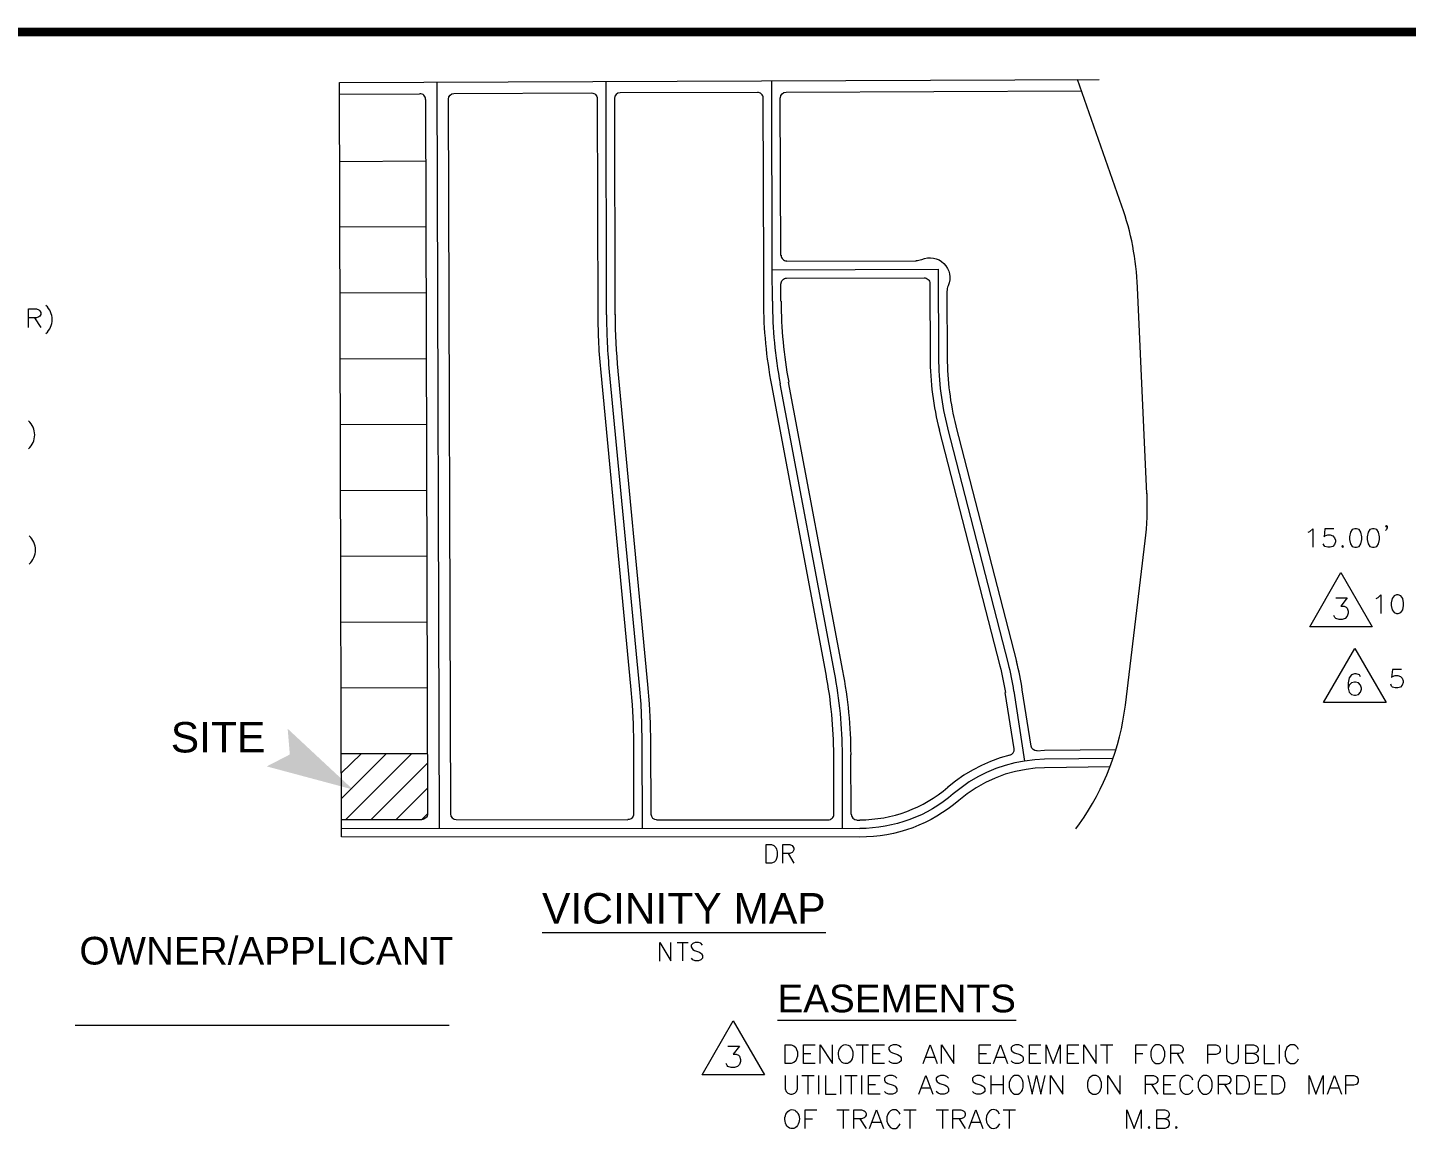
# Model space of a CAD drawing. Header units: millimetres. Extents: x -419 to 20046, y -14642 to 2638.
# Drawn here: x 20.24 to 26.22, y 18.68 to 23.52 of the extents above; entities that cross this region are included whole.
import ezdxf

# ---------------------------------------------------------------- set-up
doc = ezdxf.new("R2010")
doc.units = ezdxf.units.MM
for name, color, linetype in [('PDF11_---- NOTES', 7, 'Continuous'), ('PDF11_----TB01', 7, 'Continuous'), ('PDF11_----TX03-B', 7, 'Continuous'), ('PDF11_----xr', 7, 'Continuous'), ('PDF11_24x36$-$Yucca$Valley$TB$CUP$----TB02', 7, 'Continuous'), ('PDF11_EXTO$-Misc$Utilities', 7, 'Continuous'), ('PDF11_EXTO$-VICMAP', 7, 'Continuous'), ('PDF11_TEXT', 7, 'Continuous'), ('PDF11_VICINITY MAP', 7, 'Continuous')]:
    doc.layers.add(name, color=color, linetype=linetype)
doc.styles.add('PDF Arial', font='arial.ttf')

msp = doc.modelspace()

# ---------------------------------------------------------------- linework, layer by layer
at = {"layer": 'PDF11_---- NOTES', "lineweight": 20}
for points in [[(20.2433, 22.2193), (20.2433, 22.2993), (20.2775, 22.2993), (20.2883, 22.2951), (20.2925, 22.2918), (20.2966, 22.2843), (20.2966, 22.2759), (20.2925, 22.2684), (20.2883, 22.2651), (20.2775, 22.2609), (20.2433, 22.2609)], [(20.27, 22.2609), (20.2966, 22.2193)], [(22.4693, 19.5957), (23.6986, 19.5957)], [(20.4458, 19.194), (22.0668, 19.194)], [(23.4894, 19.2149), (24.5236, 19.2149)], [(23.6527, 19.0282), (23.6027, 19.0282), (23.6027, 19.1082), (23.6527, 19.1082)], [(23.6027, 19.0707), (23.6336, 19.0707)], [(23.6752, 19.0282), (23.6752, 19.1082), (23.7286, 19.0282), (23.7286, 19.1082)], [(23.8311, 19.1082), (23.8844, 19.1082)], [(23.8577, 19.1082), (23.8577, 19.0282)], [(23.9536, 19.0282), (23.9036, 19.0282), (23.9036, 19.1082), (23.9536, 19.1082)], [(23.9036, 19.0707), (23.9344, 19.0707)], [(24.0261, 19.0974), (24.0178, 19.1049), (24.0069, 19.1082), (23.9911, 19.1082), (23.9803, 19.1049), (23.9728, 19.0974), (23.9728, 19.089), (23.9761, 19.0815), (23.9803, 19.0782), (23.9878, 19.074), (24.0103, 19.0665), (24.0178, 19.0624), (24.0219, 19.059), (24.0261, 19.0515), (24.0261, 19.0399), (24.0178, 19.0324), (24.0069, 19.0282), (23.9911, 19.0282), (23.9803, 19.0324), (23.9728, 19.0399)], [(24.1211, 19.0282), (24.1511, 19.1082), (24.1819, 19.0282)], [(24.2011, 19.0282), (24.2011, 19.1082), (24.2544, 19.0282), (24.2544, 19.1082)], [(24.4145, 19.0282), (24.3644, 19.0282), (24.3644, 19.1082), (24.4145, 19.1082)], [(24.3644, 19.0707), (24.3953, 19.0707)], [(24.4261, 19.0282), (24.4561, 19.1082), (24.487, 19.0282)], [(24.5553, 19.0974), (24.5478, 19.1049), (24.5361, 19.1082), (24.5211, 19.1082), (24.5095, 19.1049), (24.502, 19.0974), (24.502, 19.089), (24.5061, 19.0815), (24.5095, 19.0782), (24.517, 19.074), (24.5403, 19.0665), (24.5478, 19.0624), (24.5511, 19.059), (24.5553, 19.0515), (24.5553, 19.0399), (24.5478, 19.0324), (24.5361, 19.0282), (24.5211, 19.0282), (24.5095, 19.0324), (24.502, 19.0399)], [(24.6311, 19.0282), (24.582, 19.0282), (24.582, 19.1082), (24.6311, 19.1082)], [(24.582, 19.0707), (24.6128, 19.0707)], [(24.6545, 19.0282), (24.6545, 19.1082), (24.6845, 19.0282), (24.7153, 19.1082), (24.7153, 19.0282)], [(24.7953, 19.0282), (24.7461, 19.0282), (24.7461, 19.1082), (24.7953, 19.1082)], [(24.7461, 19.0707), (24.7761, 19.0707)], [(24.8178, 19.0282), (24.8178, 19.1082), (24.8712, 19.0282), (24.8712, 19.1082)], [(24.8903, 19.1082), (24.9437, 19.1082)], [(24.917, 19.1082), (24.917, 19.0282)], [(25.0428, 19.0282), (25.0428, 19.1082), (25.0928, 19.1082)], [(25.0428, 19.0707), (25.0737, 19.0707)], [(25.1953, 19.0282), (25.1953, 19.1082), (25.2295, 19.1082), (25.2412, 19.1049), (25.2445, 19.1007), (25.2487, 19.0932), (25.2487, 19.0857), (25.2445, 19.0782), (25.2412, 19.074), (25.2295, 19.0707), (25.1953, 19.0707)], [(25.222, 19.0707), (25.2487, 19.0282)], [(25.3554, 19.0282), (25.3554, 19.1082), (25.3895, 19.1082), (25.4012, 19.1049), (25.4045, 19.1007), (25.4087, 19.0932), (25.4087, 19.0815), (25.4045, 19.074), (25.4012, 19.0707), (25.3895, 19.0665), (25.3554, 19.0665)], [(25.4354, 19.1082), (25.4354, 19.0515), (25.4395, 19.0399), (25.447, 19.0324), (25.4579, 19.0282), (25.4662, 19.0282), (25.477, 19.0324), (25.4845, 19.0399), (25.4887, 19.0515), (25.4887, 19.1082)], [(25.5537, 19.0707), (25.5645, 19.0665), (25.5687, 19.0624), (25.5729, 19.0549), (25.5729, 19.044), (25.5687, 19.0357), (25.5645, 19.0324), (25.5537, 19.0282), (25.5195, 19.0282), (25.5195, 19.1082), (25.5537, 19.1082), (25.5645, 19.1049), (25.5687, 19.1007), (25.5729, 19.0932), (25.5729, 19.0857), (25.5687, 19.0782), (25.5645, 19.074), (25.5537, 19.0707), (25.5195, 19.0707)], [(25.5995, 19.1082), (25.5995, 19.0282), (25.6446, 19.0282)], [(25.6637, 19.1082), (25.6637, 19.0282)], [(25.7479, 19.089), (25.7437, 19.0974), (25.7362, 19.1049), (25.7287, 19.1082), (25.7137, 19.1082), (25.7062, 19.1049), (25.6979, 19.0974), (25.6946, 19.089), (25.6904, 19.0782), (25.6904, 19.059), (25.6946, 19.0474), (25.6979, 19.0399), (25.7062, 19.0324), (25.7137, 19.0282), (25.7287, 19.0282), (25.7362, 19.0324), (25.7437, 19.0399), (25.7479, 19.0474)], [(24.1328, 19.0549), (24.1703, 19.0549)], [(24.437, 19.0549), (24.4753, 19.0549)], [(23.5227, 18.9749), (23.5227, 18.9182), (23.5269, 18.9065), (23.5344, 18.899), (23.5461, 18.8948), (23.5536, 18.8948), (23.5644, 18.899), (23.5727, 18.9065), (23.5761, 18.9182), (23.5761, 18.9749)], [(23.5952, 18.9749), (23.6486, 18.9749)], [(23.6219, 18.9749), (23.6219, 18.8948)], [(23.6677, 18.9749), (23.6677, 18.8948)], [(23.6977, 18.9749), (23.6977, 18.8948), (23.7436, 18.8948)], [(23.7627, 18.9749), (23.7627, 18.8948)], [(23.7819, 18.9749), (23.8352, 18.9749)], [(23.8086, 18.9749), (23.8086, 18.8948)], [(23.8544, 18.9749), (23.8544, 18.8948)], [(23.9344, 18.8948), (23.8844, 18.8948), (23.8844, 18.9749), (23.9344, 18.9749)], [(24.0069, 18.964), (23.9994, 18.9715), (23.9878, 18.9749), (23.9728, 18.9749), (23.9611, 18.9715), (23.9536, 18.964), (23.9536, 18.9557), (23.9569, 18.9482), (23.9611, 18.9448), (23.9686, 18.9407), (23.9911, 18.9332), (23.9994, 18.929), (24.0028, 18.9257), (24.0069, 18.9182), (24.0069, 18.9065), (23.9994, 18.899), (23.9878, 18.8948), (23.9728, 18.8948), (23.9611, 18.899), (23.9536, 18.9065)], [(24.1019, 18.8948), (24.1328, 18.9749), (24.1628, 18.8948)], [(24.2311, 18.964), (24.2236, 18.9715), (24.2128, 18.9749), (24.1969, 18.9749), (24.1861, 18.9715), (24.1778, 18.964), (24.1778, 18.9557), (24.1819, 18.9482), (24.1861, 18.9448), (24.1936, 18.9407), (24.2161, 18.9332), (24.2236, 18.929), (24.2278, 18.9257), (24.2311, 18.9182), (24.2311, 18.9065), (24.2236, 18.899), (24.2128, 18.8948), (24.1969, 18.8948), (24.1861, 18.899), (24.1778, 18.9065)], [(24.3878, 18.964), (24.3803, 18.9715), (24.3686, 18.9749), (24.3536, 18.9749), (24.3419, 18.9715), (24.3344, 18.964), (24.3344, 18.9557), (24.3378, 18.9482), (24.3419, 18.9448), (24.3494, 18.9407), (24.3728, 18.9332), (24.3803, 18.929), (24.3836, 18.9257), (24.3878, 18.9182), (24.3878, 18.9065), (24.3803, 18.899), (24.3686, 18.8948), (24.3536, 18.8948), (24.3419, 18.899), (24.3344, 18.9065)], [(24.4145, 18.9749), (24.4145, 18.8948)], [(24.4678, 18.9749), (24.4678, 18.8948)], [(24.5745, 18.9749), (24.5936, 18.8948), (24.6128, 18.9749), (24.6311, 18.8948), (24.6503, 18.9749)], [(24.6736, 18.8948), (24.6736, 18.9749), (24.727, 18.8948), (24.727, 18.9749)], [(24.9212, 18.8948), (24.9212, 18.9749), (24.9745, 18.8948), (24.9745, 18.9749)], [(25.0845, 18.8948), (25.0845, 18.9749), (25.1195, 18.9749), (25.1303, 18.9715), (25.1345, 18.9674), (25.1378, 18.9599), (25.1378, 18.9523), (25.1345, 18.9448), (25.1303, 18.9407), (25.1195, 18.9373), (25.0845, 18.9373)], [(25.2145, 18.8948), (25.1645, 18.8948), (25.1645, 18.9749), (25.2145, 18.9749)], [(25.2904, 18.9557), (25.287, 18.964), (25.2795, 18.9715), (25.2712, 18.9749), (25.2562, 18.9749), (25.2487, 18.9715), (25.2412, 18.964), (25.237, 18.9557), (25.2337, 18.9448), (25.2337, 18.9257), (25.237, 18.914), (25.2412, 18.9065), (25.2487, 18.899), (25.2562, 18.8948), (25.2712, 18.8948), (25.2795, 18.899), (25.287, 18.9065), (25.2904, 18.914)], [(25.4012, 18.8948), (25.4012, 18.9749), (25.4354, 18.9749), (25.447, 18.9715), (25.4504, 18.9674), (25.4545, 18.9599), (25.4545, 18.9523), (25.4504, 18.9448), (25.447, 18.9407), (25.4354, 18.9373), (25.4012, 18.9373)], [(25.6104, 18.8948), (25.5612, 18.8948), (25.5612, 18.9749), (25.6104, 18.9749)], [(25.7937, 18.8948), (25.7937, 18.9749), (25.8237, 18.8948), (25.8546, 18.9749), (25.8546, 18.8948)], [(25.8737, 18.8948), (25.9037, 18.9749), (25.9346, 18.8948)], [(25.9537, 18.8948), (25.9537, 18.9749), (25.9879, 18.9749), (25.9996, 18.9715), (26.0029, 18.9674), (26.0071, 18.9599), (26.0071, 18.9482), (26.0029, 18.9407), (25.9996, 18.9373), (25.9879, 18.9332), (25.9537, 18.9332)], [(23.8844, 18.9373), (23.9152, 18.9373)], [(24.1136, 18.9215), (24.1511, 18.9215)], [(24.4145, 18.9373), (24.4678, 18.9373)], [(25.1112, 18.9373), (25.1378, 18.8948)], [(25.1645, 18.9373), (25.1953, 18.9373)], [(25.4279, 18.9373), (25.4545, 18.8948)], [(25.5612, 18.9373), (25.5912, 18.9373)], [(25.8846, 18.9215), (25.9229, 18.9215)], [(23.6102, 18.7465), (23.6102, 18.8265), (23.6602, 18.8265)], [(23.7477, 18.8265), (23.8011, 18.8265)], [(23.7744, 18.8265), (23.7744, 18.7465)], [(23.8202, 18.7465), (23.8202, 18.8265), (23.8544, 18.8265), (23.8661, 18.8223), (23.8694, 18.819), (23.8736, 18.8115), (23.8736, 18.804), (23.8694, 18.7957), (23.8661, 18.7923), (23.8544, 18.7882), (23.8202, 18.7882)], [(23.8886, 18.7465), (23.9194, 18.8265), (23.9494, 18.7465)], [(24.0219, 18.8073), (24.0178, 18.8148), (24.0103, 18.8223), (24.0028, 18.8265), (23.9878, 18.8265), (23.9803, 18.8223), (23.9728, 18.8148), (23.9686, 18.8073), (23.9644, 18.7957), (23.9644, 18.7773), (23.9686, 18.7657), (23.9728, 18.7582), (23.9803, 18.7507), (23.9878, 18.7465), (24.0028, 18.7465), (24.0103, 18.7507), (24.0178, 18.7582), (24.0219, 18.7657)], [(24.0369, 18.8265), (24.0903, 18.8265)], [(24.0636, 18.8265), (24.0636, 18.7465)], [(24.1778, 18.8265), (24.2311, 18.8265)], [(24.2044, 18.8265), (24.2044, 18.7465)], [(24.2503, 18.7465), (24.2503, 18.8265), (24.2844, 18.8265), (24.2961, 18.8223), (24.3003, 18.819), (24.3036, 18.8115), (24.3036, 18.804), (24.3003, 18.7957), (24.2961, 18.7923), (24.2844, 18.7882), (24.2503, 18.7882)], [(24.3194, 18.7465), (24.3494, 18.8265), (24.3803, 18.7465)], [(24.4678, 18.8265), (24.5211, 18.8265)], [(24.4945, 18.8265), (24.4945, 18.7465)], [(25.0045, 18.7465), (25.0045, 18.8265), (25.0353, 18.7465), (25.0662, 18.8265), (25.0662, 18.7465)], [(25.1687, 18.7882), (25.1803, 18.7848), (25.1837, 18.7807), (25.1878, 18.7732), (25.1878, 18.7615), (25.1837, 18.754), (25.1803, 18.7507), (25.1687, 18.7465), (25.1345, 18.7465), (25.1345, 18.8265), (25.1687, 18.8265), (25.1803, 18.8223), (25.1837, 18.819), (25.1878, 18.8115), (25.1878, 18.804), (25.1837, 18.7957), (25.1803, 18.7923), (25.1687, 18.7882), (25.1345, 18.7882)], [(23.6102, 18.7882), (23.6411, 18.7882)], [(23.8469, 18.7882), (23.8736, 18.7465)], [(23.9002, 18.7732), (23.9377, 18.7732)], [(24.2769, 18.7882), (24.3036, 18.7465)], [(24.3303, 18.7732), (24.3686, 18.7732)]]:
    msp.add_lwpolyline(points, dxfattribs=at)
for points in [[(23.5227, 19.0282), (23.5227, 19.1082), (23.5494, 19.1082), (23.5611, 19.1049), (23.5686, 19.0974), (23.5727, 19.089), (23.5761, 19.0782), (23.5761, 19.059), (23.5727, 19.0474), (23.5686, 19.0399), (23.5611, 19.0324), (23.5494, 19.0282)], [(25.1303, 19.1082), (25.1228, 19.1049), (25.1153, 19.0974), (25.1112, 19.089), (25.1078, 19.0782), (25.1078, 19.059), (25.1112, 19.0474), (25.1153, 19.0399), (25.1228, 19.0324), (25.1303, 19.0282), (25.1462, 19.0282), (25.1537, 19.0324), (25.1612, 19.0399), (25.1645, 19.0474), (25.1687, 19.059), (25.1687, 19.0782), (25.1645, 19.089), (25.1612, 19.0974), (25.1537, 19.1049), (25.1462, 19.1082)], [(24.517, 18.9749), (24.5095, 18.9715), (24.502, 18.964), (24.4978, 18.9557), (24.4945, 18.9448), (24.4945, 18.9257), (24.4978, 18.914), (24.502, 18.9065), (24.5095, 18.899), (24.517, 18.8948), (24.5328, 18.8948), (24.5403, 18.899), (24.5478, 18.9065), (24.5511, 18.914), (24.5553, 18.9257), (24.5553, 18.9448), (24.5511, 18.9557), (24.5478, 18.964), (24.5403, 18.9715), (24.5328, 18.9749)], [(24.8562, 18.9749), (24.8487, 18.9715), (24.8412, 18.964), (24.837, 18.9557), (24.8337, 18.9448), (24.8337, 18.9257), (24.837, 18.914), (24.8412, 18.9065), (24.8487, 18.899), (24.8562, 18.8948), (24.8712, 18.8948), (24.8795, 18.899), (24.887, 18.9065), (24.8903, 18.914), (24.8945, 18.9257), (24.8945, 18.9448), (24.8903, 18.9557), (24.887, 18.964), (24.8795, 18.9715), (24.8712, 18.9749)], [(25.3362, 18.9749), (25.3287, 18.9715), (25.3212, 18.964), (25.317, 18.9557), (25.3137, 18.9448), (25.3137, 18.9257), (25.317, 18.914), (25.3212, 18.9065), (25.3287, 18.899), (25.3362, 18.8948), (25.3512, 18.8948), (25.3595, 18.899), (25.367, 18.9065), (25.3704, 18.914), (25.3745, 18.9257), (25.3745, 18.9448), (25.3704, 18.9557), (25.367, 18.964), (25.3595, 18.9715), (25.3512, 18.9749)], [(25.4812, 18.8948), (25.4812, 18.9749), (25.5079, 18.9749), (25.5195, 18.9715), (25.527, 18.964), (25.5304, 18.9557), (25.5345, 18.9448), (25.5345, 18.9257), (25.5304, 18.914), (25.527, 18.9065), (25.5195, 18.899), (25.5079, 18.8948)], [(25.6337, 18.8948), (25.6337, 18.9749), (25.6604, 18.9749), (25.6712, 18.9715), (25.6796, 18.964), (25.6829, 18.9557), (25.6871, 18.9448), (25.6871, 18.9257), (25.6829, 18.914), (25.6796, 18.9065), (25.6712, 18.899), (25.6604, 18.8948)], [(25.1003, 18.754), (25.0962, 18.7507), (25.1003, 18.7465), (25.1037, 18.7507)], [(25.2179, 18.754), (25.2145, 18.7507), (25.2179, 18.7465), (25.222, 18.7507)]]:
    msp.add_lwpolyline(points, close=True, dxfattribs=at)
for centre in [(20.2641, 22.2534), (20.1883, 21.7534), (20.1916, 21.2542)]:
    msp.add_arc(centre, 0.082, 312.11704, 47.88296, dxfattribs=at)
for centre, major_axis, ratio, start_param, end_param in [((23.7857, 19.0682), (-0.0002, 0.0413), 0.759571, 0.2486792761431606, 6.531864583322747), ((23.5532, 18.7864), (0, 0.0412), 0.760692, 0.23021, 6.513395), ((24.4258, 18.7865), (-0.0001, 0.0413), 0.756497, 5.238305, 10.464802)]:
    msp.add_ellipse(centre, major_axis=major_axis, ratio=ratio, start_param=start_param, end_param=end_param, dxfattribs=at)
at = {"layer": 'PDF11_----TB01', "lineweight": 20}
for points in [[(25.7904, 21.3309), (25.7979, 21.3342), (25.8096, 21.3459), (25.8096, 21.2659)], [(25.9012, 21.3459), (25.8629, 21.3459), (25.8587, 21.3117), (25.8629, 21.3159), (25.8746, 21.3192), (25.8854, 21.3192), (25.8971, 21.3159), (25.9046, 21.3075), (25.9087, 21.2967), (25.9087, 21.2892), (25.9046, 21.2775), (25.8971, 21.27), (25.8854, 21.2659), (25.8746, 21.2659), (25.8629, 21.27), (25.8587, 21.2734), (25.8554, 21.2809)], [(26.1329, 21.3575), (26.1296, 21.3534), (26.1254, 21.3575), (26.1296, 21.3609), (26.1329, 21.3575), (26.1329, 21.35), (26.1296, 21.3425), (26.1254, 21.3384)], [(26.0854, 21.0442), (26.0929, 21.0475), (26.1046, 21.0592), (26.1046, 20.9792)], [(26.1938, 20.7367), (26.1554, 20.7367), (26.1513, 20.7017), (26.1554, 20.7058), (26.1671, 20.71), (26.1779, 20.71), (26.1896, 20.7058), (26.1971, 20.6983), (26.2013, 20.6867), (26.2013, 20.6792), (26.1971, 20.6675), (26.1896, 20.66), (26.1779, 20.6567), (26.1671, 20.6567), (26.1554, 20.66), (26.1513, 20.6642), (26.1479, 20.6717)]]:
    msp.add_lwpolyline(points, dxfattribs=at)
for points in [[(25.9921, 21.3459), (25.9812, 21.3425), (25.9729, 21.3309), (25.9696, 21.3117), (25.9696, 21.3), (25.9729, 21.2809), (25.9812, 21.27), (25.9921, 21.2659), (25.9996, 21.2659), (26.0112, 21.27), (26.0187, 21.2809), (26.0229, 21.3), (26.0229, 21.3117), (26.0187, 21.3309), (26.0112, 21.3425), (25.9996, 21.3459)], [(26.0688, 21.3459), (26.0571, 21.3425), (26.0496, 21.3309), (26.0454, 21.3117), (26.0454, 21.3), (26.0496, 21.2809), (26.0571, 21.27), (26.0688, 21.2659), (26.0763, 21.2659), (26.0879, 21.27), (26.0954, 21.2809), (26.0988, 21.3), (26.0988, 21.3117), (26.0954, 21.3309), (26.0879, 21.3425), (26.0763, 21.3459)], [(25.9387, 21.2734), (25.9354, 21.27), (25.9387, 21.2659), (25.9429, 21.27)], [(26.1729, 21.0592), (26.1621, 21.0559), (26.1538, 21.0442), (26.1504, 21.025), (26.1504, 21.0133), (26.1538, 20.9942), (26.1621, 20.9833), (26.1729, 20.9792), (26.1804, 20.9792), (26.1921, 20.9833), (26.1996, 20.9942), (26.2038, 21.0133), (26.2038, 21.025), (26.1996, 21.0442), (26.1921, 21.0559), (26.1804, 21.0592)]]:
    msp.add_lwpolyline(points, close=True, dxfattribs=at)
at = {"layer": 'PDF11_----TX03-B', "lineweight": 20}
for points in [[(25.7971, 20.9217), (25.9321, 21.1559), (26.0679, 20.9217)], [(25.8571, 20.5925), (25.9921, 20.8267), (26.1279, 20.5925)], [(23.1627, 18.9782), (23.2977, 19.2132), (23.4335, 18.9782)]]:
    msp.add_lwpolyline(points, close=True, dxfattribs=at)
at = {"layer": 'PDF11_----xr', "lineweight": 20}
for points in [[(25.9104, 21.0467), (25.9596, 21.0467), (25.9321, 21.0108), (25.9462, 21.0108), (25.9546, 21.0067), (25.9596, 21.0025), (25.9637, 20.9892), (25.9637, 20.98), (25.9596, 20.9667), (25.9504, 20.9575), (25.9371, 20.9533), (25.9237, 20.9533), (25.9104, 20.9575), (25.9054, 20.9617), (25.9012, 20.9708)], [(26.0171, 20.7042), (26.0121, 20.7133), (25.9987, 20.7175), (25.9904, 20.7175), (25.9771, 20.7133), (25.9679, 20.7), (25.9637, 20.6775), (25.9637, 20.655), (25.9679, 20.6375), (25.9771, 20.6283), (25.9904, 20.6241), (25.9946, 20.6241), (26.0079, 20.6283), (26.0171, 20.6375), (26.0212, 20.6508), (26.0212, 20.655), (26.0171, 20.6683), (26.0079, 20.6775), (25.9946, 20.6817), (25.9904, 20.6817), (25.9771, 20.6775), (25.9679, 20.6683), (25.9637, 20.655)], [(23.2752, 19.1032), (23.3244, 19.1032), (23.2977, 19.0682), (23.311, 19.0682), (23.3202, 19.0632), (23.3244, 19.059), (23.3294, 19.0457), (23.3294, 19.0365), (23.3244, 19.0232), (23.316, 19.014), (23.3027, 19.0099), (23.2885, 19.0099), (23.2752, 19.014), (23.271, 19.019), (23.2669, 19.0274)]]:
    msp.add_lwpolyline(points, dxfattribs=at)
at = {"layer": 'PDF11_24x36$-$Yucca$Valley$TB$CUP$----TB02', "lineweight": 0, "const_width": 0.0375}
msp.add_lwpolyline([(35.4024, 0.4996), (35.4024, 23.5006), (0.9184, 23.5006), (0.9184, 0.4996)], close=True, dxfattribs=at)
at = {"layer": 'PDF11_EXTO$-Misc$Utilities', "lineweight": 0}
for points in [[(21.5992, 20.2858), (21.6851, 20.3708)], [(21.6001, 20.1766), (21.7951, 20.3716)], [(21.6184, 20.0858), (21.9051, 20.3716)], [(21.7284, 20.0858), (21.9718, 20.3291)], [(21.8376, 20.0849), (21.9718, 20.22)], [(21.9476, 20.0849), (21.9726, 20.1108)]]:
    msp.add_lwpolyline(points, dxfattribs=at)
at = {"layer": 'PDF11_EXTO$-VICMAP', "lineweight": 0}
for points in [[(23.8461, 20.0091), (21.6001, 20.0108), (21.5959, 21.6642), (21.5909, 23.281), (24.8837, 23.2944)], [(22.0134, 23.2827), (22.0226, 20.0483)], [(22.7452, 23.286), (22.7477, 22.2743)], [(23.4677, 22.3326), (23.4669, 22.4693), (23.4652, 23.2885)], [(24.982, 22.7443), (24.7903, 23.2935)], [(21.5917, 23.231), (21.9384, 23.2327)], [(22.0626, 23.2085), (22.0718, 20.1099)], [(22.7827, 23.211), (22.7852, 22.2743)], [(23.5044, 22.5318), (23.5019, 23.2144)], [(21.5926, 22.9393), (21.9643, 22.941)], [(21.9651, 22.6551), (21.5934, 22.6543)], [(23.5294, 22.5068), (24.0903, 22.5085)], [(21.5942, 22.3685), (21.9659, 22.3701)], [(23.5044, 22.3326), (23.5044, 22.4076)], [(24.1494, 22.4093), (24.1511, 22.0876)], [(25.0912, 21.4984), (25.0495, 22.3926)], [(21.5951, 22.0834), (21.9668, 22.0843)], [(22.7602, 22.0268), (22.8902, 20.6667), (22.8968, 20.585), (22.901, 20.5025), (22.9018, 20.42), (22.9035, 20.0474)], [(22.7977, 22.0301), (22.9268, 20.6708), (22.9335, 20.5866), (22.9377, 20.5033), (22.9393, 20.42), (22.9402, 20.1091)], [(21.5951, 21.7984), (21.9676, 21.7992)], [(24.2269, 21.7826), (24.4895, 20.7608)], [(24.2628, 21.7917), (24.5253, 20.77)], [(21.5959, 21.5126), (21.9684, 21.5134)], [(21.5967, 21.2275), (21.9693, 21.2284)], [(21.5976, 20.9417), (21.9701, 20.9425)], [(21.5984, 20.6567), (21.9709, 20.6575)], [(24.957, 20.3883), (24.647, 20.3841), (24.6145, 20.3825)], [(23.8086, 20.1083), (23.8077, 20.3658)], [(24.497, 20.3641), (24.4545, 20.3525), (24.4136, 20.3375), (24.3736, 20.32), (24.3344, 20.3), (24.2969, 20.2775), (24.2611, 20.2525), (24.2269, 20.225)], [(24.9445, 20.3508), (24.647, 20.3466), (24.6045, 20.345), (24.5611, 20.3391)], [(21.6001, 20.0858), (21.9476, 20.0849)], [(22.0968, 20.0849), (22.841, 20.0841)], [(23.8336, 20.0833), (23.8461, 20.0833)], [(21.6001, 20.0483), (23.8461, 20.0466)]]:
    msp.add_lwpolyline(points, dxfattribs=at)
for points in [[(21.9634, 23.2077), (21.9726, 20.1099, -0.415315), (21.948, 20.0858)], [(22.0634, 23.2089, -0.41387), (22.0876, 23.2335), (22.6838, 23.236, -0.414522), (22.7085, 23.211), (22.711, 22.2744, 0.023211), (22.7235, 22.0234), (22.8527, 20.6633), (22.8593, 20.5825), (22.8635, 20.5008), (22.8652, 20.4191), (22.866, 20.1091, -0.415315), (22.8414, 20.0849)], [(22.9652, 20.0841), (23.7094, 20.0841, 0.415315), (23.7344, 20.1083), (23.7336, 20.3658, 0.045836), (23.7002, 20.7158), (23.4652, 21.9684, -0.045836), (23.4302, 22.3326), (23.4302, 22.4693), (23.4277, 23.2135, 0.414522), (23.4027, 23.2385), (22.8077, 23.236)], [(23.5027, 23.2147, -0.41387), (23.5269, 23.2394), (24.8078, 23.2444)], [(24.09, 22.5093, 0.103143), (24.1148, 22.5144, -0.681578), (24.2295, 22.4002, 0.103123), (24.2244, 22.3751), (24.2253, 22.0884, 0.062254), (24.2632, 21.7925)], [(23.4669, 22.4693), (24.1869, 22.4718), (24.1878, 22.0884, 0.062293), (24.2268, 21.7834)], [(23.5052, 22.408, -0.414216), (23.5294, 22.4326), (24.1253, 22.4343, -0.414216), (24.1503, 22.4098)], [(23.7719, 20.0466), (23.7711, 20.3658, 0.045834), (23.7369, 20.7233), (23.501, 21.9751)], [(23.8086, 20.3661, 0.045836), (23.7736, 20.73), (23.5377, 21.9818)], [(24.1911, 21.7734), (24.4536, 20.7517, -0.024356), (24.4777, 20.6369)], [(24.7828, 20.0458), (24.7987, 20.0674, 0.125526), (24.9978, 20.5816), (25.0837, 21.2934, 0.041589), (25.0915, 21.4994)], [(24.5136, 20.6425), (24.5611, 20.3391), (24.5186, 20.3316), (24.477, 20.32), (24.4361, 20.3066), (24.3961, 20.29), (24.3578, 20.27), (24.3203, 20.2483), (24.2853, 20.2233), (24.2519, 20.1966, -0.179794), (23.8468, 20.0466)], [(24.4967, 20.3649, 0.387778), (24.5153, 20.3925), (24.477, 20.6367)], [(24.6148, 20.3833, -0.387819), (24.5886, 20.4041), (24.5503, 20.6483)], [(24.9312, 20.3133), (24.6478, 20.31), (24.607, 20.3075), (24.567, 20.3025), (24.5211, 20.2941), (24.477, 20.2816), (24.4328, 20.265), (24.3911, 20.2458), (24.3503, 20.2233), (24.3119, 20.1974), (24.2761, 20.1683, -0.179795), (23.8468, 20.0091)]]:
    msp.add_lwpolyline(points, format="xyb", dxfattribs=at)
msp.add_lwpolyline([(21.5992, 20.3708), (21.9718, 20.3716)], close=True, dxfattribs=at)
for centre, radius, start, end in [((21.9397, 23.2081), 0.0246, 0.16788, 90.22826), ((22.8081, 23.2123), 0.0246, 90.23184, 180.1646), ((23.8122, 22.3364), 1.2398, 2.64408, 19.2605), ((23.5298, 22.5322), 0.0246, 180.16484, 270.16533), ((25.4284, 22.338), 1.9606, 180.16496, 190.66199), ((25.4283, 22.338), 1.9231, 180.16485, 190.66232), ((25.4165, 22.2822), 2.668, 180.16477, 185.48238), ((25.4165, 22.2822), 2.6305, 180.16471, 185.48231), ((25.4291, 22.0922), 1.278, 180.16474, 194.4141), ((23.2896, 20.452), 1.2399, 8.83904, 14.42322), ((23.2882, 20.4521), 1.2779, 8.83274, 14.41414), ((23.8473, 20.6671), 0.583, 269.95046, 310.72102), ((22.0972, 20.1104), 0.0246, 180.16519, 269.94961), ((22.9656, 20.1095), 0.0246, 180.16519, 269.94961), ((23.834, 20.1087), 0.0246, 180.16519, 269.94961)]:
    msp.add_arc(centre, radius, start, end, dxfattribs=at)
at = {"layer": 'PDF11_VICINITY MAP', "lineweight": 20}
msp.add_lwpolyline([(23.4402, 19.8966), (23.4402, 19.9766), (23.4644, 19.9766), (23.4744, 19.9724), (23.4819, 19.9649), (23.4852, 19.9574), (23.4885, 19.9458), (23.4885, 19.9266), (23.4852, 19.9158), (23.4819, 19.9074), (23.4752, 19.8999), (23.4644, 19.8966)], close=True, dxfattribs=at)
for points in [[(23.5127, 19.8966), (23.5127, 19.9766), (23.5436, 19.9766), (23.5536, 19.9724), (23.5569, 19.9691), (23.5602, 19.9616), (23.5602, 19.9541), (23.5569, 19.9458), (23.5536, 19.9424), (23.5436, 19.9383), (23.5127, 19.9383)], [(23.536, 19.9383), (23.5602, 19.8966)], [(22.9793, 19.4716), (22.9793, 19.5516), (23.0277, 19.4724), (23.0268, 19.5524)], [(23.0543, 19.5524), (23.1027, 19.5524)], [(23.0785, 19.5524), (23.0785, 19.4724)], [(23.1644, 19.5407), (23.1577, 19.5491), (23.1469, 19.5524), (23.1335, 19.5524), (23.1235, 19.5482), (23.116, 19.5407), (23.116, 19.5332), (23.1202, 19.5257), (23.1235, 19.5216), (23.1302, 19.5182), (23.151, 19.5107), (23.1577, 19.5066), (23.161, 19.5032), (23.1644, 19.4957), (23.1644, 19.4841), (23.1577, 19.4766), (23.1477, 19.4724), (23.1335, 19.4724), (23.1235, 19.4766), (23.1168, 19.4841)]]:
    msp.add_lwpolyline(points, dxfattribs=at)
at = {"layer": 'PDF11_VICINITY MAP', "transparency": 33554559}
for points in [[(21.3667, 20.4791), (21.6492, 20.2158), (21.3759, 20.3675)], [(21.6492, 20.2158), (21.3759, 20.3675), (21.2759, 20.3158)]]:
    msp.add_solid(points, dxfattribs=at)

# ---------------------------------------------------------------- texts
at = {"layer": 'PDF11_TEXT', "attachment_point": 7, "style": 'PDF Arial'}
for s, insert, char_height in [('SITE', (20.86, 20.3744), 0.13201), ('VICINITY MAP', (22.4693, 19.6327), 0.132005), ('OWNER/APPLICANT', (20.464, 19.4551), 0.119999), ('EASEMENTS', (23.4894, 19.2478), 0.12)]:
    msp.add_mtext(s, dxfattribs=dict(at, insert=insert, char_height=char_height))

doc.saveas('drawing.dxf')
